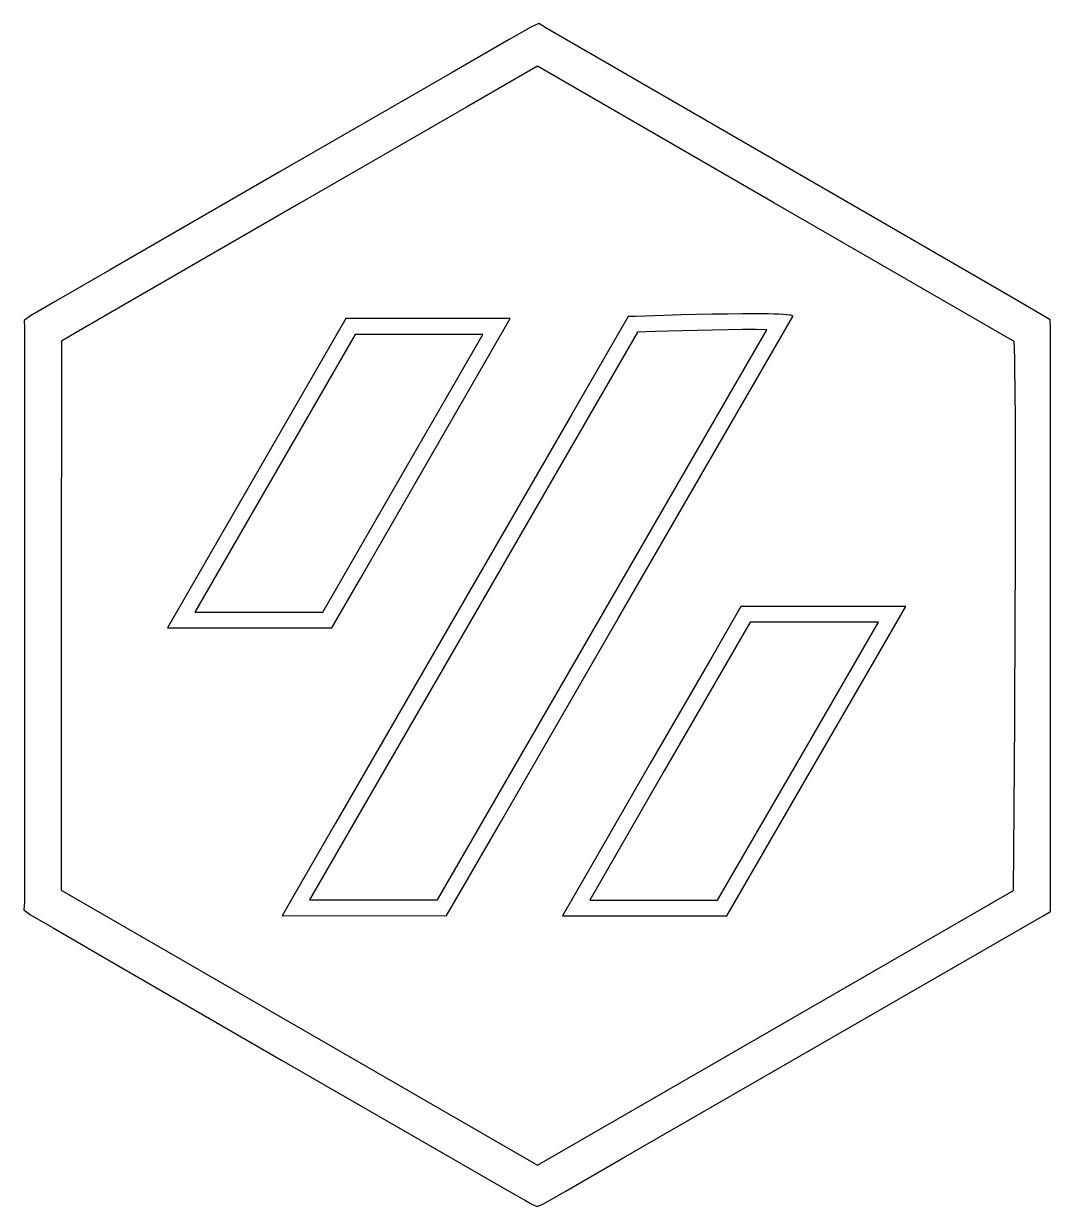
# Model space of a CAD drawing. Extents: x 2.41 to 10.54, y 7.49 to 16.86.
import ezdxf

# ---------------------------------------------------------------- set-up
doc = ezdxf.new("R2010")
doc.units = 0
doc.layers.add('LAYER_1', color=7, linetype='CONTINUOUS')

msp = doc.modelspace()

# ---------------------------------------------------------------- linework, layer by layer
at = {"layer": 'LAYER_1'}
for points in [[(2.4135, 9.8956), (2.4076, 9.836), (2.4618, 9.7964), (2.6403, 9.692), (3.091, 9.4308), (4.4492, 8.6457), (5.8059, 7.8629), (6.2548, 7.6046), (6.3819, 7.5317), (6.4316, 7.5038), (6.4756, 7.4862), (6.5198, 7.5038), (6.6961, 7.6044), (7.1432, 7.8618), (8.4953, 8.6416), (10.4841, 9.7896), (10.54, 9.8235), (10.54, 14.4501), (10.5379, 14.5113), (10.4854, 14.5437), (10.2184, 14.6985), (9.1963, 15.2896), (6.5382, 16.8273), (6.4872, 16.8587), (6.4306, 16.8336), (6.2526, 16.7319), (5.8022, 16.4726), (4.4443, 15.6894), (3.0877, 14.9055), (2.6389, 14.6455), (2.5118, 14.5715), (2.463, 14.5426), (2.4115, 14.5056), (2.4135, 14.4473)], [(10.2557, 14.2822), (10.2533, 14.3396), (8.3544, 15.437), (6.4778, 16.5223), (5.9143, 16.1977), (4.5861, 15.4307), (3.261, 14.6648), (2.824, 14.4119), (2.7068, 14.3436), (2.7058, 12.1785), (2.7057, 9.9911), (6.4768, 7.8133), (8.3671, 8.9042), (10.2482, 9.9903), (10.2531, 10.6304), (10.2577, 11.3434), (10.2618, 12.1608), (10.2632, 12.5763), (10.264, 12.9789), (10.2641, 13.3557), (10.2632, 13.6937), (10.2612, 13.9799), (10.2597, 14.0993), (10.2579, 14.2007)], [(7.1951, 14.5372), (6.7495, 13.7648), (5.8099, 12.1367), (4.8776, 10.522), (4.571, 9.9912), (4.4543, 9.7895), (5.7576, 9.7907), (5.8756, 9.9943), (6.1841, 10.5282), (7.12, 12.1488), (8.4995, 14.5383), (8.4999, 14.5394), (8.4998, 14.5405), (8.4993, 14.5415), (8.4982, 14.5425), (8.4947, 14.5444), (8.4895, 14.5461), (8.4825, 14.5477), (8.4738, 14.5492), (8.4517, 14.5519), (8.4236, 14.5541), (8.3901, 14.5558), (8.3516, 14.5572), (8.3085, 14.5582), (8.2615, 14.5588), (8.2109, 14.5591), (8.1012, 14.5588), (7.9832, 14.5576), (7.861, 14.5555), (7.7382, 14.553), (7.619, 14.5501), (7.4065, 14.544), (7.2548, 14.5392)], [(4.9601, 14.5212), (3.5474, 12.0702), (4.1996, 12.0706), (4.6401, 12.0706), (4.7878, 12.0705), (4.8485, 12.0702), (5.0777, 12.4673), (5.5588, 13.3022), (6.2612, 14.5212)], [(8.2945, 14.4333), (8.2105, 14.4341), (8.102, 14.4338), (7.9849, 14.4326), (7.8634, 14.4306), (7.6222, 14.4251), (7.4103, 14.4191), (7.2686, 14.4145), (5.9181, 12.0742), (4.9858, 10.4595), (4.671, 9.9147), (5.6854, 9.9156), (7.0117, 12.2113)], [(4.7764, 12.1953), (5.4505, 13.3646), (6.0449, 14.3962), (5.0323, 14.3962), (3.7638, 12.1953), (4.1996, 12.1956), (4.6403, 12.1956)], [(8.0894, 12.2395), (7.8576, 11.8384), (7.3736, 10.9996), (6.8942, 10.1679), (6.6756, 9.7884), (7.9767, 9.7884), (8.6765, 10.997), (9.1601, 11.8327), (9.395, 12.2395), (9.3359, 12.2398), (9.1882, 12.2399), (8.7448, 12.2399)], [(9.1784, 12.1146), (8.7448, 12.1149), (8.1616, 12.1145), (7.4819, 10.9371), (6.8919, 9.9134), (7.9046, 9.9134), (8.5684, 11.0596)]]:
    msp.add_lwpolyline(points, close=True, dxfattribs=at)

doc.saveas('drawing.dxf')
